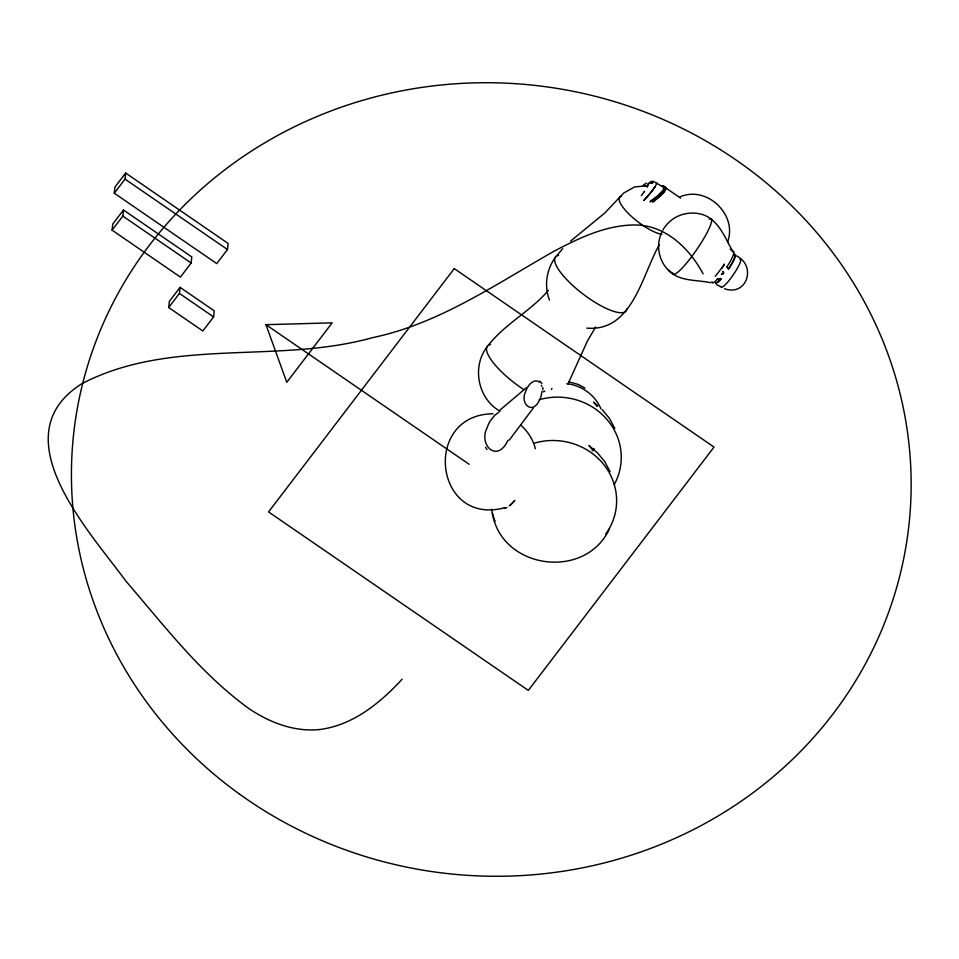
<?xml version="1.0" encoding="UTF-8"?>
<svg xmlns="http://www.w3.org/2000/svg" width="959" height="959" viewBox="0 0 959 959"><rect width="100%" height="100%" fill="white"/><g stroke="black" fill="none" stroke-linecap="round" stroke-linejoin="round"><path stroke-width="1.44" d="M542.866 389.81L542.866 387.52M733.767 255.106A16.962 2.781 -55.5 0 1 728.756 268.796L727.821 268.4A4.1 3.141 -64 0 1 727.437 267.957L727.162 266.554M114.277 193.191L114.924 187.113L125.665 173.04L228.134 243.442L227.487 249.52L216.746 263.593L114.277 193.191L125.018 179.117L125.665 173.04M112.095 230.16L112.742 224.082L123.483 210.009L191.8 256.94L191.153 263.018L180.412 277.103L112.095 230.16L122.836 216.087L123.483 210.009M168.688 307.515L169.335 301.438L180.076 287.364L214.241 310.824L213.581 316.902L202.84 330.987L168.688 307.515L179.429 293.43L180.076 287.364M542.063 391.284L541.008 396.546A47.962 31.695 42.9 0 1 538.958 401.102C531.849 415.127 519.79 403.008 525.532 391.871A47.962 31.695 42.9 0 1 527.57 387.316C529.644 383.384 535.134 378.529 539.473 382.161M645.191 185.219L645.119 185.962M663.976 188.204L664.096 187.041M727.557 242.064C737.795 214.9 706.987 185.255 680.135 196.799M661.638 232.641C654.925 246.679 659.708 265.056 672.703 273.747L668.651 270.246C679.236 281.814 696.582 279.572 710.511 282.701M720.976 278.853L720.844 278.41M715.198 276.228A18.904 3.105 -55.5 0 0 724.153 264.312L723.913 265.319A18.485 3.033 -55.5 0 1 721.791 268.412M567.92 384.079L587.388 341.104L595.647 326.995M659.408 244.665C642.218 274.034 632.76 332.174 586.824 328.11M724.153 264.312L723.913 265.319M662.789 230.172C665.306 225.557 669.094 221.769 673.35 218.736C680.782 213.857 690.012 211.987 698.763 213.641C717.392 216.842 724.321 236.549 732.484 250.886M486.992 346.942C471.552 367.033 477.966 398.944 500.071 411.219M555.081 257.719C546.39 269.875 544.041 286.19 549.495 300.167M609.504 528.745C585.529 580.698 501.473 569.526 492.279 512.933M727.378 266.182L727.39 266.158A18.904 3.105 -55.5 0 0 732.496 251.809M644.34 191.608L644.544 191.297A14.565 2.745 -50.6 0 1 641.283 195.636M533.324 408.031L509.325 440.025M556.268 256.281L562.645 248.717M488.167 345.504C504.961 323.746 530.711 311.219 548.392 290.325M663.676 192.411L657.454 198.369A21.266 5.514 -33.9 0 1 652.995 201.714M717.308 279.393L717.464 279.225A18.904 3.105 -55.5 0 1 711.95 281.658M402.157 679.188C380.315 702.827 353.427 724.92 320.522 729.415C294.869 732.364 269.719 722.666 248.777 708.473C200.635 673.65 164.289 625.688 125.833 581.034C89.235 530.914 -0.012 435.782 81.623 383.828C171.17 337.029 277.163 364.312 372.104 337.748C439.126 323.83 495.827 284.116 554.398 251.042C579.835 237.664 607.083 224.562 636.476 224.981C666.481 225.892 689.713 248.825 703.139 273.89M642.338 186.286L644.076 184.703M526.239 387.844L499.088 410.824M657.994 195.96L662.142 191.836A18.089 4.711 -33.7 0 0 664.395 188.3L664.527 187.64A17.957 4.663 -33.8 0 0 663.424 186.022M570.533 241.153L604.841 212.982L623.674 193.059L634.678 186.909L646.786 185.842M644.496 184.356L646.174 183.001M652.659 202.049L661.386 194.965L665.222 190.086A17.598 4.567 -33.8 0 0 665.15 187.473L664.024 187.077M728.492 268.928L728.564 268.868A17.334 2.841 -55.5 0 0 733.815 254.674M717.548 279.153L719.118 278.865A4.112 2.362 -12.9 0 1 719.801 278.925L720.533 279.057M543.525 391.823L544.832 391.092M498.752 412.394L494.712 415.247L490.133 421.073A71.949 47.53 42.9 0 0 487.064 427.918C478.457 444.616 496.546 462.789 507.215 441.763A71.949 47.53 42.9 0 0 508.114 440.121M505.153 507.647C434.103 527.174 421.744 414.492 493.022 413.773M717.907 278.985L719.789 278.937M662.777 186.789L664.371 186.789A18.041 4.687 -33.7 0 1 665.822 187.94A17.646 4.567 -33.9 0 1 665.402 189.81A18.041 4.687 -33.7 0 1 663.688 192.471M265.955 324.681L332.162 322.847L286.777 382.317L265.955 324.681L469.119 464.276M661.95 185.89L663.436 186.022M661.65 185.818L662.453 185.842A17.873 4.651 -33.5 0 1 661.842 191.644L657.347 196.008A20.882 5.418 -33.5 0 1 651.593 200.419M568.687 381.766L578.409 384.487L585.002 388.143M724.572 288.767C747.037 296.679 756.819 265.583 736.248 255.753M654.577 182.018L664.119 187.58M716.421 284.463L721.468 287.125M730.195 249.316L733.683 251.702M125.018 179.117L227.487 249.52M122.836 216.087L191.153 263.018M179.429 293.43L213.581 316.902M665.15 187.473L680.554 198.105M520.785 425.089C527.666 431.358 533.216 439.582 535.338 448.728M597.853 405.837L593.561 402.097L597.193 406.46M539.929 381.071L541.943 383.6M720.689 279.285L720.629 279.213A17.334 2.841 -55.5 0 1 715.582 283.157M602.156 409.577L609.337 418.22L614.815 428.421M592.554 449.831L588.922 445.456L597.517 452.948L604.697 461.591L610.176 471.792M727.821 268.4L727.09 266.962M485.65 447.326L486.98 449.531M541.391 385.242L541.715 386.297M551.94 388.419A24.371 4.004 -55.5 0 1 551.461 389.486M509.217 505.944A31.419 5.167 -55.5 0 0 514.803 500.418A31.515 5.179 -55.5 0 1 510.224 505.225M506.855 507.587A31.419 5.167 -55.5 0 1 506.232 507.886M504.842 507.958A31.419 5.167 -55.5 0 1 504.554 507.731M626.934 308.798A44.426 12.743 37.3 0 1 581.622 292.974A44.426 12.743 37.3 0 1 558.617 255.346M661.926 234.32A29.621 8.499 37.3 0 1 630.83 215.859A29.621 8.499 37.3 0 1 621.084 196.343M523.746 389.546A44.426 12.743 37.3 0 1 490.517 344.569M709.192 219.072A33.613 5.526 -55.5 0 1 697.169 248.968A33.613 5.526 -55.5 0 1 672.559 272.895M739.833 259.386A16.806 2.757 -55.5 0 1 733.155 274.957A16.806 2.757 -55.5 0 1 721.192 286.429M539.21 399.711A63.018 59.482 6.1 0 1 606.436 418.855A63.018 59.482 6.1 0 1 614.204 484.667M594.196 448.68A42.016 39.655 6.1 0 1 592.206 450.778M566.937 383.66A42.016 39.655 6.1 0 1 600.885 408.762M534.571 443.082A63.018 59.482 6.1 0 1 604.134 465.019A63.018 59.482 6.1 0 1 605.728 534.067M495.132 521.36A63.018 59.482 6.1 0 1 491.511 509.061M723.062 271.517A1.642 1.546 6.1 0 1 721.42 274.154M722.99 271.972A1.223 1.151 6.1 0 1 721.815 273.878M720.808 279.213A16.962 2.781 -55.5 0 1 716.025 282.977M656.663 182.773A18.533 3.86 -46.4 0 1 654.853 187.149M654.913 186.561A18.868 3.884 -46.8 0 1 646.27 197.698M651.593 200.419A21.877 5.67 -33.5 0 1 650.526 201.138M646.426 197.83A19.204 4.447 -46.3 0 1 643.789 200.479M650.01 201.905A22.105 5.706 -33.7 0 0 651.221 201.102A21.242 5.574 -33.7 0 0 658.054 195.948M651.089 192.208A19.108 4.184 -46.2 0 1 644.052 199.963M654.709 187.257A18.724 3.92 -46.6 0 1 651.293 192.136M505.021 508.186A31.503 5.179 -55.5 0 1 504.722 507.743M504.71 507.97A31.551 5.179 -55.5 0 1 504.386 507.551M648.356 183.421L647.277 186.837L648.356 183.421M653.343 181.371L651.904 183.241L652.863 182.701L648.931 183.505L650.729 181.599L653.343 181.371M454.254 268.604L268.556 511.926L528.325 690.396L714.023 447.074L454.254 268.604M239.055 793.764A420.126 396.511 6.1 0 0 908.089 532.137A420.126 396.511 6.1 0 0 326.719 112.587A420.126 396.511 6.1 0 0 239.055 793.764"/></g></svg>
